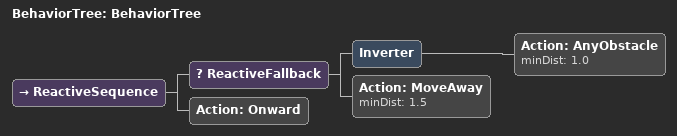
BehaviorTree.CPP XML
<?xml version="1.0"?>
<root main_tree_to_execute="BehaviorTree">
  <BehaviorTree ID="BehaviorTree">
    <ReactiveSequence>
      <ReactiveFallback>
        <Inverter>
          <Action ID="AnyObstacle" minDist="1.0"/>
        </Inverter>
        <Action ID="MoveAway" minDist="1.5"/>
      </ReactiveFallback>
      <Action ID="Onward"/>
    </ReactiveSequence>
  </BehaviorTree>
</root>
